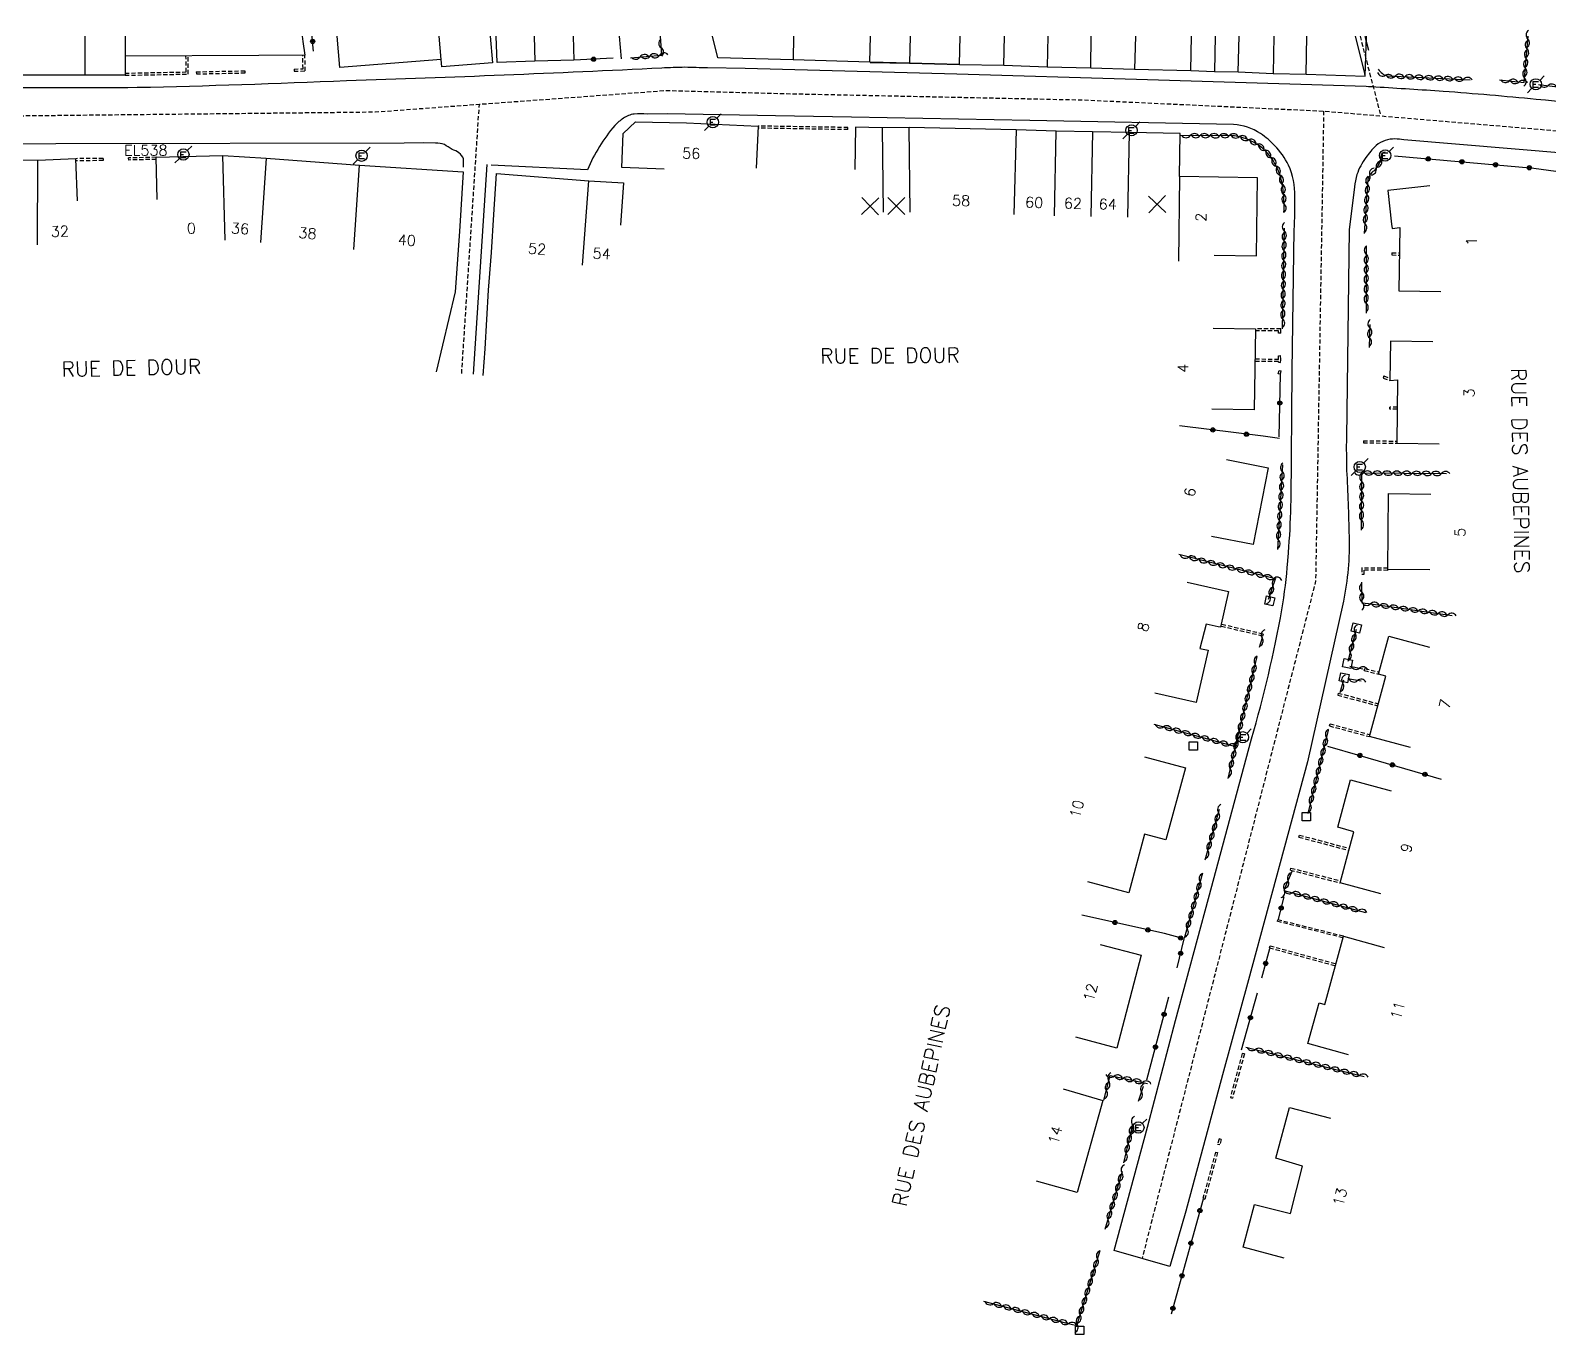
# Model space of a CAD drawing. Header units: millimetres. Extents: x 101000 to 102000, y 121000 to 122001.
# Drawn here: x 101639.7 to 101819.2, y 121846.5 to 122000.7 of the extents above; entities that cross this region are included whole.
import ezdxf
from ezdxf.enums import TextEntityAlignment as Align

# ---------------------------------------------------------------- set-up
doc = ezdxf.new("R2010")
doc.units = ezdxf.units.MM
doc.linetypes.add('DASHED', pattern=[0.75, 0.5, -0.25])
doc.layers.get('0').update_dxf_attribs({"linetype": 'CONTINUOUS'})
for name, color, linetype in [('W0001', 6, 'DASHED'), ('W0008', 7, 'CONTINUOUS'), ('W0100', 7, 'CONTINUOUS'), ('W0112', 1, 'DASHED'), ('W0310', 3, 'CONTINUOUS'), ('W0322', 7, 'CONTINUOUS'), ('W0471', 7, 'CONTINUOUS'), ('W0984', 7, 'CONTINUOUS'), ('W0989', 7, 'CONTINUOUS'), ('W0991', 7, 'CONTINUOUS'), ('W1102', 7, 'CONTINUOUS')]:
    doc.layers.add(name, color=color, linetype=linetype)
doc.styles.get("Standard").update_dxf_attribs({"font": 'romans.shx', "width": 0.85})

# ---------------------------------------------------------------- blocks, each defined once
blk = doc.blocks.new('t322o')
at = {"color": 0, "linetype": 'Continuous'}
for radius in [0.25, 0.15]:
    blk.add_circle((0, 0), radius, dxfattribs=at)
blk = doc.blocks.new('t310o')
at = {"color": 0, "linetype": 'Continuous'}
for centre, start, end in [((-0.5, 0.38), 216.8699, 323.1304), ((0.5, -0.37), 36.8699, 143.1303)]:
    blk.add_arc(centre, 0.625, start, end, dxfattribs=at)
blk = doc.blocks.new('t991o')
at = {"color": 0, "linetype": 'Continuous'}
for p, q in [((-1, 1), (1, -1)), ((-1, -1), (1, 1))]:
    blk.add_line(p, q, dxfattribs=at)
blk = doc.blocks.new('T471')
for p, q in [((-0.333334, 0.333334), (-0.333334, -0.333334)), ((-0.333334, 0.333334), (0.333334, 0.333334)), ((-0.333334, 0), (0, 0)), ((0.500001, 0.500001), (1.000002, 1.000002)), ((-0.500001, -0.500001), (-1.000002, -1.000002)), ((-0.333334, -0.333334), (0.333334, -0.333334))]:
    blk.add_line(p, q)
blk.add_ellipse((0, 0), major_axis=(0.471405, 0.471405), ratio=1, start_param=5.4977871438, end_param=11.780972451)
blk = doc.blocks.new('t112o')
at = {"color": 0, "linetype": 'Continuous'}
for p, q in [((-0.5, 0.5), (0.5, 0.5)), ((-0.5, -0.5), (-0.5, 0.5)), ((0.5, 0.5), (0.5, -0.5)), ((0.5, -0.5), (-0.5, -0.5))]:
    blk.add_line(p, q, dxfattribs=at)

msp = doc.modelspace()

# ---------------------------------------------------------------- linework, layer by layer
at = {"layer": 'W0001'}
msp.add_lwpolyline([(101796.9, 122000), (101799.35, 121990.57)], dxfattribs=at)
at = {"layer": 'W0001', "flags": 128}
for points in [[(101585.19, 121991.89), (101638.71, 121990.59), (101680.49, 121991.04), (101692.79, 121991.95), (101714.85, 121993.57), (101730.92, 121993.16), (101764.15, 121992.46), (101792.6, 121991.14), (101832.18, 121987.8), (101865.28, 121980.35), (101875.38, 121977.66), (101880.84, 121976.93), (101905.81, 121977.07), (101926.23, 121977.19), (101941.17, 121977.29), (101955.08, 121975.99), (101961.08, 121945.18), (101961.08, 121945.18)], [(101690.7, 121960.12), (101691.02, 121964.9), (101692.32, 121984.66), (101692.79, 121991.95), (101692.79, 121991.95)], [(101792.6, 121991.14), (101792.36, 121977.1), (101791.65, 121935.55), (101771.13, 121855.48), (101771.13, 121855.48)]]:
    msp.add_lwpolyline(points, dxfattribs=at)
at = {"layer": 'W0008'}
msp.add_line((101692.1, 121960.04), (101693.73, 121984.82), dxfattribs=at)
at = {"layer": 'W0008', "flags": 128}
for points in [[(101634.71, 121993.94, 0.0034), (101652.35, 121993.95, 0.0063), (101677.08, 121994.76, 0.0047), (101714.35, 121996.25, -0.0153), (101717.09, 121996.35, -0.0022), (101719.77, 121996.27), (101724.23, 121996.22), (101749.23, 121995.54), (101770.46, 121994.91), (101789.9, 121994.32), (101797.63, 121994.07, -0.008), (101798.77, 121994.01, -0.0018), (101806.74, 121993.5, -0.0064), (101817.73, 121992.55, -0.0179), (101835.11, 121990.4, -0.0179)], [(101821.34, 121986.11), (101802.08, 121987.74, 0.0148), (101801.03, 121987.84, 0.0872), (101799.88, 121987.67, 0.0913), (101798.82, 121987.07, 0.0705), (101797.6, 121985.63, 0.0722), (101796.52, 121983.62, 0.0461), (101796.24, 121982.18), (101795.6, 121977.1), (101795.29, 121952.56, 0.0108), (101795.32, 121948.66, -0.005), (101795.61, 121940.88, -0.0577), (101794.94, 121933.19), (101790.69, 121914.19), (101783.73, 121888.43), (101780.65, 121877.21), (101776.32, 121861.09), (101774.43, 121854.53), (101767.83, 121856.44), (101771.76, 121871.03), (101775.1, 121883.62), (101778.99, 121898.03), (101784.08, 121916.91, 0.0256), (101787.66, 121932.18, 0.0198), (101788.37, 121937.91, 0.0033), (101788.49, 121939.6, 0.0149), (101788.75, 121945.13), (101788.89, 121960.44), (101789.13, 121977.09, 0.0107), (101789.21, 121981.02, 0.104), (101788.45, 121984.75, 0.0781), (101786.82, 121987.03, 0.0585), (101785.14, 121988.47, 0.139), (101781.93, 121989.55), (101757.85, 121990.01), (101736.78, 121990.4), (101727.8, 121990.57), (101714.98, 121990.82), (101712.61, 121990.79, 0.0325), (101711.09, 121990.79, 0.1056), (101709.82, 121990.29, 0.0569), (101708.81, 121989.44, 0.0824), (101705.58, 121984.18), (101694.17, 121984.75), (101694.17, 121984.75)], [(101690.91, 121984.51), (101690.93, 121985.48, 0.2435), (101689.56, 121986.59, 0.0239), (101688.65, 121987.18, 0.0995), (101687.62, 121987.36), (101686.14, 121987.38), (101683.9, 121987.33), (101642.72, 121987.25), (101592.91, 121987.06, 0.0534), (101591.76, 121986.99, 0.0895), (101590.8, 121986.57, 0.0871), (101590.09, 121985.93, 0.0663), (101589.82, 121985.45, 0.1119), (101589.69, 121984.62), (101589.86, 121982.04), (101591.43, 121967.64), (101591.43, 121967.64)]]:
    msp.add_lwpolyline(points, format="xyb", dxfattribs=at)
at = {"layer": 'W0100', "flags": 128}
for points in [[(101671.84, 122000), (101671.93, 121999.38), (101672.17, 121997.76), (101666.72, 121997.72), (101650.91, 121997.62), (101650.91, 121995.37), (101646.19, 121995.38), (101633.05, 121995.38), (101633.05, 122000)], [(101703.88, 122000), (101703.97, 121997.16), (101699.36, 121997.03), (101694.88, 121996.87), (101694.78, 122000)], [(101749.55, 121996.65), (101743.64, 121996.81), (101738.95, 121996.9), (101729.88, 121997.21), (101720.98, 121997.42), (101720.35, 122000)], [(101739, 121996.89), (101743.66, 121996.8), (101749.57, 121996.63), (101754.81, 121996.55), (101759.92, 121996.36), (101765.07, 121996.23), (101770.24, 121996.1), (101776.88, 121995.93), (101779.69, 121995.83), (101782.49, 121995.76), (101786.62, 121995.56), (101790.53, 121995.49), (101797.49, 121995.26), (101797.65, 122000)], [(101797.49, 121995.26), (101797.47, 121995.61), (101796.35, 122000)], [(101714.63, 121984.25), (101709.63, 121984.46), (101709.8, 121988.48), (101711.23, 121989.85), (101717.29, 121989.76), (101725.76, 121989.37), (101725.53, 121984.37), (101725.53, 121984.37)], [(101779.66, 121974.1), (101784.66, 121974.04), (101784.78, 121983.23), (101775.57, 121983.39), (101775.63, 121988.48), (101769.66, 121988.59), (101765.26, 121988.69), (101760.99, 121988.76), (101756.27, 121988.9), (101743.6, 121989.2), (101740.42, 121989.17), (101737.27, 121989.22), (101737.19, 121984.22), (101737.19, 121984.22)], [(101654.7, 121980.67), (101654.57, 121985.67), (101662.47, 121985.88), (101667.58, 121985.57), (101678.64, 121984.75), (101690.88, 121983.97), (101690.43, 121976.9), (101689.94, 121969.76), (101687.68, 121960.3), (101687.68, 121960.3)], [(101693.26, 121959.86), (101693.47, 121963.04), (101693.89, 121969.96), (101694.22, 121974.42), (101694.51, 121978.92), (101694.83, 121983.75), (101705.73, 121982.89), (101709.84, 121982.64), (101709.47, 121977.65), (101709.47, 121977.65)], [(101805.14, 121982.31), (101800.17, 121981.73), (101800.63, 121977.76), (101800.69, 121977.27), (101801.6, 121977.37), (101801.47, 121969.88), (101806.47, 121969.79), (101806.47, 121969.79)], [(101779.53, 121965.47), (101784.53, 121965.4), (101784.4, 121955.83), (101779.4, 121955.89), (101779.4, 121955.89)], [(101805.49, 121963.85), (101800.49, 121963.92), (101800.44, 121959.3), (101801.34, 121959.35), (101801.24, 121951.87), (101801.24, 121951.87), (101806.24, 121951.8)], [(101781.13, 121949.94), (101786.03, 121948.98), (101784.25, 121939.88), (101779.34, 121940.84), (101779.34, 121940.84)], [(101805.17, 121936.89), (101800.17, 121936.96), (101800.28, 121945.92), (101805.28, 121945.86), (101805.28, 121945.86)], [(101776.48, 121935.45), (101781.36, 121934.33), (101780.39, 121930.13), (101780.13, 121930.18), (101778.72, 121930.49), (101777.98, 121927.62), (101778.96, 121927.4), (101777.53, 121921.22), (101772.66, 121922.34), (101772.66, 121922.34)], [(101802.87, 121915.88), (101798.04, 121917.18), (101799.96, 121924.33), (101799.09, 121924.57), (101800.3, 121929.07), (101805.13, 121927.77), (101805.13, 121927.77)], [(101771.44, 121914.79), (101776.27, 121913.48), (101773.95, 121904.98), (101771.42, 121905.67), (101769.57, 121898.71), (101764.74, 121900.02), (101764.74, 121900.02)], [(101799.37, 121898.59), (101794.54, 121899.89), (101796.16, 121905.93), (101794.26, 121906.48), (101795.77, 121912.08), (101800.6, 121910.79), (101800.6, 121910.79)], [(101795.54, 121879.55), (101790.73, 121880.89), (101792.07, 121885.7), (101792.74, 121885.52), (101794.93, 121893.58), (101799.74, 121892.24), (101799.74, 121892.24)], [(101766.2, 121892.6), (101771.04, 121891.34), (101768.16, 121880.37), (101763.32, 121881.64), (101763.32, 121881.64)], [(101761.81, 121875.55), (101766.49, 121874.17), (101763.48, 121863.29), (101758.66, 121864.62), (101758.66, 121864.62)], [(101787.92, 121855.54), (101783.09, 121856.81), (101784.42, 121861.87), (101788.68, 121860.82), (101790.1, 121866.4), (101786.95, 121867.33), (101788.56, 121873.35), (101793.4, 121872.08), (101793.4, 121872.08)]]:
    msp.add_lwpolyline(points, dxfattribs=at)
at = {"layer": 'W0100'}
msp.add_lwpolyline([(101694.08, 122000), (101694.33, 121996.85), (101688.34, 121996.38), (101688.27, 121997.22), (101676.3, 121996.27), (101676, 122000)], dxfattribs=at)
at = {"layer": 'W0100', "flags": 128}
msp.add_lwpolyline([(101645.3, 121980.51), (101645.09, 121985.51), (101640.58, 121985.31), (101630.22, 121985.32), (101624.94, 121985.36), (101620.89, 121985.35), (101611.18, 121985.42), (101606.02, 121985.56), (101600.65, 121985.61), (101597.34, 121985.61), (101592.62, 121985.7, 0.0604), (101592.25, 121985.67, 0.1071), (101591.66, 121985.37, 0.1317), (101591.25, 121984.9, 0.1177), (101591.2, 121984.22), (101592.05, 121975.05), (101597.03, 121975.51), (101597.03, 121975.51)], format="xyb", dxfattribs=at)
at = {"layer": 'W0112'}
for p, q in [((101658.12, 121995.76), (101658.11, 121997.67)), ((101658.37, 121995.51), (101658.36, 121997.67)), ((101671.95, 121996.13), (101671.92, 121997.76)), ((101672.2, 121995.88), (101672.17, 121997.76)), ((101650.91, 121995.62), (101658.12, 121995.76)), ((101650.91, 121995.37), (101658.37, 121995.51)), ((101659.33, 121995.78), (101665.12, 121995.9)), ((101659.33, 121995.78), (101659.34, 121995.53)), ((101659.34, 121995.53), (101665.12, 121995.65)), ((101665.12, 121995.65), (101665.12, 121995.9)), ((101670.89, 121996.1), (101671.95, 121996.13)), ((101670.89, 121996.1), (101670.89, 121995.85)), ((101670.89, 121995.85), (101672.2, 121995.88)), ((101736.36, 121988.94), (101725.75, 121989.12)), ((101736.36, 121989.19), (101725.76, 121989.37)), ((101736.36, 121988.94), (101736.36, 121989.19)), ((101648.3, 121985.53), (101645.09, 121985.51)), ((101648.3, 121985.28), (101645.1, 121985.26)), ((101648.3, 121985.53), (101648.3, 121985.28)), ((101654.57, 121985.67), (101651.33, 121985.6)), ((101651.34, 121985.35), (101651.33, 121985.6)), ((101654.58, 121985.42), (101651.34, 121985.35)), ((101800.68, 121974.38), (101800.67, 121974.13)), ((101800.67, 121974.13), (101801.54, 121974.11)), ((101800.68, 121974.38), (101801.55, 121974.36)), ((101787.53, 121965.41), (101784.53, 121965.4)), ((101787.27, 121965.16), (101784.53, 121965.15)), ((101787.27, 121964.88), (101787.27, 121965.16)), ((101787.52, 121964.88), (101787.27, 121964.88)), ((101787.52, 121964.88), (101787.53, 121965.41)), ((101787.28, 121961.77), (101784.48, 121961.8)), ((101787.26, 121961.52), (101784.48, 121961.55)), ((101787.25, 121961.46), (101787.26, 121961.52)), ((101787.25, 121961.46), (101787.5, 121961.43)), ((101787.26, 121962.22), (101787.51, 121962.23)), ((101787.28, 121961.77), (101787.26, 121962.22)), ((101787.5, 121961.43), (101787.53, 121961.76)), ((101787.53, 121961.76), (101787.51, 121962.23)), ((101787.24, 121960.09), (101787.35, 121960.48)), ((101787.49, 121960.03), (101787.24, 121960.09)), ((101787.35, 121960.48), (101787.59, 121960.41)), ((101787.48, 121960.02), (101787.59, 121960.41)), ((101799.73, 121959.82), (101799.64, 121959.58)), ((101799.64, 121959.58), (101800.44, 121959.3)), ((101799.73, 121959.82), (101800.44, 121959.56)), ((101800.43, 121955.89), (101800.44, 121956.14)), ((101801.29, 121955.88), (101800.43, 121955.89)), ((101801.3, 121956.13), (101800.44, 121956.14)), ((101797.3, 121952.17), (101801.25, 121952.12)), ((101797.3, 121952.17), (101797.3, 121951.92)), ((101797.3, 121951.92), (101801.24, 121951.87)), ((101800.17, 121937.09), (101797.11, 121937.12)), ((101797.11, 121937.12), (101797.12, 121936.36)), ((101797.37, 121936.36), (101797.12, 121936.36)), ((101800.17, 121936.84), (101797.37, 121936.87)), ((101797.37, 121936.87), (101797.37, 121936.36)), ((101800.17, 121936.84), (101800.17, 121936.96)), ((101785.38, 121929.07), (101780.41, 121930.22)), ((101785.44, 121929.31), (101780.46, 121930.46)), ((101785.44, 121929.31), (101785.38, 121929.07)), ((101797.41, 121925), (101797.48, 121925.24)), ((101797.48, 121925.24), (101799.16, 121924.81)), ((101797.41, 121925), (101799.09, 121924.57)), ((101794.32, 121922.34), (101794.26, 121922.1)), ((101794.26, 121922.1), (101799.02, 121920.82)), ((101794.32, 121922.34), (101799.08, 121921.06)), ((101793.29, 121918.45), (101793.36, 121918.69)), ((101793.29, 121918.45), (101798.04, 121917.18)), ((101793.36, 121918.69), (101798.1, 121917.41)), ((101789.68, 121905.31), (101789.75, 121905.55)), ((101789.75, 121905.55), (101795.63, 121903.97)), ((101789.68, 121905.31), (101795.57, 121903.73)), ((101788.68, 121901.41), (101788.74, 121901.65)), ((101788.68, 121901.41), (101794.54, 121899.89)), ((101788.74, 121901.65), (101794.6, 121900.13)), ((101787.16, 121895.53), (101787.12, 121895.35)), ((101794.88, 121893.4), (101787.12, 121895.35)), ((101794.93, 121893.58), (101787.16, 121895.53)), ((101786.2, 121892.22), (101786.26, 121892.46)), ((101786.2, 121892.22), (101793.98, 121890.1)), ((101786.26, 121892.46), (101794.05, 121890.34)), ((101782.98, 121879.74), (101781.57, 121874.53)), ((101783.23, 121879.67), (101781.81, 121874.46)), ((101783.23, 121879.67), (101782.98, 121879.74)), ((101781.57, 121874.53), (101781.81, 121874.46)), ((101780.25, 121869.62), (101780.07, 121869.02)), ((101780.49, 121869.56), (101780.25, 121869.62)), ((101780.49, 121869.56), (101780.31, 121868.95)), ((101779.81, 121868.07), (101778.32, 121862.59)), ((101780.05, 121868.01), (101778.56, 121862.52)), ((101779.81, 121868.07), (101780.05, 121868.01)), ((101780.07, 121869.02), (101780.31, 121868.95)), ((101778.32, 121862.59), (101778.56, 121862.52))]:
    msp.add_line(p, q, dxfattribs=at)
at = {"layer": 'W0310'}
for p, q in [((101818, 121994.29), (101824.69, 121993.43)), ((101787.75, 121965.4), (101787.96, 121977.31)), ((101797.64, 121975.22), (101797.61, 121967.26)), ((101798.07, 121965.89), (101797.99, 121963.17)), ((101787.17, 121939.29), (101787.78, 121949.31)), ((101785, 121927.75), (101785.36, 121928.9)), ((101796.43, 121929.83), (101795.45, 121926.05)), ((101795.71, 121925.53), (101797.23, 121925.2)), ((101794.96, 121923.87), (101794.53, 121922.36)), ((101797.02, 121923.73), (101795.46, 121924.01)), ((101772.54, 121918.65), (101782.19, 121916.01)), ((101793.15, 121917.93), (101790.74, 121908.1)), ((101778.6, 121902.63), (101780.3, 121908.6)), ((101776.17, 121893.35), (101778.31, 121901.1)), ((101770.73, 121874.09), (101771.29, 121875.87)), ((101768.99, 121866.79), (101770.03, 121871.34)), ((101766.78, 121858.96), (101768.84, 121865.83))]:
    msp.add_line(p, q, dxfattribs=at)
at = {"layer": 'W0310', "flags": 128}
for points in [[(101710.64, 121997.45), (101714.36, 121997.74), (101714.19, 122000)], [(101813.4, 121994.83), (101816.29, 121994.5), (101816.77, 122000)], [(101797.07, 121941.58), (101797.12, 121948.35), (101807.12, 121948.28), (101807.12, 121948.28)], [(101786.07, 121933.43), (101786.92, 121935.84), (101785.19, 121936.27), (101775.49, 121938.7), (101775.49, 121938.7)], [(101797.08, 121935.45), (101797.1, 121933.02), (101797.91, 121932.91), (101807.81, 121931.51), (101807.81, 121931.51)], [(101781.3, 121912.25), (101782.19, 121916.01), (101784.74, 121926.64), (101784.74, 121926.64)], [(101788.83, 121901.23), (101787.9, 121899), (101797.56, 121896.41), (101797.56, 121896.41)], [(101783.42, 121880.48), (101787.69, 121879.42), (101797.4, 121877.02), (101797.4, 121877.02)], [(101766.63, 121874.21), (101767.38, 121877.14), (101771.79, 121876.19), (101771.79, 121876.19)], [(101752.4, 121850.43), (101762.08, 121847.9), (101763.42, 121847.55), (101766.17, 121856.43), (101766.17, 121856.43)]]:
    msp.add_lwpolyline(points, dxfattribs=at)
for points in [[(101799.03, 121996.09, 0.0399), (101799.56, 121995.57, 0.1562), (101800.13, 121995.31), (101809.91, 121994.85), (101809.91, 121994.85)], [(101787.9, 121979.14, 0.0472), (101787.78, 121982.16, 0.0871), (101786.81, 121984.96, 0.1165), (101784.88, 121987.11, 0.0537), (101783.51, 121987.81, 0.0647), (101782.06, 121988.2, 0.0273), (101780.52, 121988.22), (101775.68, 121988.25), (101775.68, 121988.25)], [(101799.45, 121985.46, -0.0642), (101798.56, 121984.09, 0.165), (101797.83, 121983.03), (101797.41, 121976.67), (101797.41, 121976.67)]]:
    msp.add_lwpolyline(points, format="xyb", dxfattribs=at)
at = {"layer": 'W0322'}
for p, q in [((101709.33, 122000), (101709.54, 121997.33)), ((101708.62, 121997.38), (101703.97, 121997.16)), ((101787.33, 121952.62), (101787.49, 121960.03)), ((101787.91, 121898.23), (101787.24, 121895.61)), ((101775.28, 121889.86), (101776.13, 121893.28)), ((101786.21, 121892.11), (101785.26, 121888.63)), ((101771.69, 121876.62), (101774.29, 121886.41)), ((101784.76, 121886.86), (101782.86, 121880.11))]:
    msp.add_line(p, q, dxfattribs=at)
at = {"layer": 'W0322', "flags": 128}
for points in [[(101673.19, 121998.2), (101673.08, 121999.37), (101673.01, 122000)], [(101797.47, 122000), (101797.9, 121998.35)], [(101800.98, 121985.84), (101817.44, 121984.39), (101828.99, 121982.82), (101831.42, 121982.61), (101831.42, 121982.61)], [(101787.38, 121952.44), (101785.46, 121952.69), (101775.54, 121953.94), (101775.54, 121953.94)], [(101793.04, 121916.07), (101796.88, 121914.96), (101806.49, 121912.17), (101806.49, 121912.17)], [(101775.94, 121893.31), (101773.77, 121893.89), (101764.02, 121896.09), (101764.02, 121896.09)], [(101778.34, 121862.51), (101774.59, 121848.89)]]:
    msp.add_lwpolyline(points, dxfattribs=at)
at = {"layer": 'W1102'}
for p, q in [((101646.19, 121995.38), (101646.19, 122000)), ((101650.91, 122000), (101650.91, 121997.62)), ((101688.27, 121997.22), (101688.05, 122000)), ((101699.27, 122000), (101699.36, 121997.03)), ((101729.94, 122000), (101729.88, 121997.21)), ((101738.95, 121996.9), (101739.03, 122000)), ((101743.72, 122000), (101743.64, 121996.81)), ((101749.55, 121996.65), (101749.63, 122000)), ((101754.81, 121996.55), (101754.86, 122000)), ((101759.98, 122000), (101759.92, 121996.36)), ((101765.07, 121996.23), (101765.13, 122000)), ((101770.34, 122000), (101770.24, 121996.1)), ((101776.88, 121995.93), (101776.98, 122000)), ((101779.79, 122000), (101779.69, 121995.83)), ((101782.49, 121995.76), (101782.6, 122000)), ((101786.73, 122000), (101786.62, 121995.56)), ((101790.53, 121995.49), (101790.62, 122000)), ((101740.42, 121989.17), (101740.53, 121979.17)), ((101743.72, 121979.2), (101743.6, 121989.2)), ((101756.27, 121988.9), (101755.98, 121978.91)), ((101760.8, 121978.77), (101760.99, 121988.76)), ((101765.26, 121988.69), (101765.07, 121978.69)), ((101769.47, 121978.6), (101769.66, 121988.59)), ((101640.56, 121975.31), (101640.58, 121985.31)), ((101662.73, 121975.88), (101662.47, 121985.88)), ((101667.58, 121985.57), (101666.9, 121975.59)), ((101677.96, 121974.77), (101678.64, 121984.75)), ((101705, 121972.92), (101705.73, 121982.89)), ((101775.57, 121983.39), (101775.46, 121973.39))]:
    msp.add_line(p, q, dxfattribs=at)

# ---------------------------------------------------------------- block references
at = {"layer": 'W0112', "rotation": 257.3764}
for p in [(101786.23, 121933.23), (101796.46, 121930.02), (101795.42, 121925.83), (101795.03, 121924.14)]:
    msp.add_blockref('t112o', p, dxfattribs=at)
at = {"layer": 'W0112'}
for p in [(101777.19, 121916.07), (101790.55, 121907.72), (101763.76, 121846.99)]:
    msp.add_blockref('t112o', p, dxfattribs=at)
at = {"layer": 'W0310'}
for p, rotation in [((101816.74, 121999.66), 85.02618917444231), ((101714.29, 121998.62), 94.41668153025262), ((101816.64, 121998.51), 85.02618917444231), ((101711.79, 121997.54), 4.416596528825152), ((101712.94, 121997.63), 4.416596528825152), ((101714.09, 121997.72), 4.416596528825152), ((101816.44, 121996.21), 85.02618917444231), ((101816.54, 121997.36), 85.02618917444231), ((101799.91, 121995.36), 340.5609725523626), ((101801.06, 121995.26), 357.3324327102044), ((101802.22, 121995.21), 357.3324327102044), ((101803.37, 121995.16), 357.3324327102044), ((101804.52, 121995.1), 357.3324327102044), ((101805.68, 121995.05), 357.3324327102044), ((101806.83, 121994.99), 357.3324327102044), ((101807.98, 121994.94), 357.3324327102044), ((101809.14, 121994.89), 357.3324327102044), ((101816.34, 121995.06), 85.02618917444231), ((101814.55, 121994.7), 353.6182591574635), ((101815.7, 121994.57), 353.6182591574635), ((101819.14, 121994.14), 352.7152413850647), ((101776.83, 121988.24), 179.6542425748034), ((101777.99, 121988.24), 179.6542425748034), ((101779.14, 121988.23), 179.6542425748034), ((101780.3, 121988.22), 179.6542425748034), ((101781.45, 121988.23), 178.6812600551696), ((101782.6, 121988.1), 166.6494413104914), ((101783.69, 121987.74), 157.7552157870933), ((101784.72, 121987.21), 148.5008746232829), ((101785.63, 121986.5), 136.3265682637939), ((101786.38, 121985.63), 125.7960284888452), ((101799.41, 121985.39), 243.4543715021958), ((101786.98, 121984.64), 116.7633092512305), ((101787.42, 121983.58), 109.0433189885877), ((101798.05, 121983.54), 238.6132807982746), ((101798.81, 121984.4), 233.0869763330021), ((101787.73, 121982.46), 101.3233287259452), ((101797.79, 121982.43), 266.2058951427058), ((101787.87, 121981.32), 94.62008404439143), ((101787.92, 121980.17), 90.50538141930967), ((101797.64, 121980.12), 266.2058951427058), ((101797.72, 121981.28), 266.2058951427058), ((101797.56, 121978.97), 266.2058951427058), ((101787.96, 121976.95), 88.97910953446954), ((101797.49, 121977.82), 266.2058951427058), ((101787.91, 121974.64), 88.97910953446954), ((101787.94, 121975.8), 88.97910953446954), ((101787.89, 121973.49), 88.97910953446954), ((101797.64, 121974.19), 269.7854720814609), ((101797.63, 121973.03), 269.7854720814609), ((101787.85, 121971.18), 88.97910953446954), ((101787.87, 121972.33), 88.97910953446954), ((101797.63, 121971.88), 269.7854720814609), ((101787.83, 121970.02), 88.97910953446954), ((101797.62, 121970.72), 269.7854720814609), ((101797.62, 121969.57), 269.7854720814609), ((101787.79, 121967.71), 88.97910953446954), ((101787.81, 121968.87), 88.97910953446954), ((101797.62, 121968.41), 269.7854720814609), ((101787.77, 121966.56), 88.97910953446954), ((101798.06, 121965.48), 268.3681069987268), ((101798.02, 121964.32), 268.3681069987268), ((101787.73, 121948.51), 86.53667069470346), ((101797.28, 121948.35), 359.586896326011), ((101798.44, 121948.34), 359.586896326011), ((101799.59, 121948.33), 359.586896326011), ((101800.75, 121948.32), 359.586896326011), ((101801.9, 121948.32), 359.586896326011), ((101803.06, 121948.31), 359.586896326011), ((101804.21, 121948.3), 359.586896326011), ((101805.37, 121948.29), 359.586896326011), ((101806.52, 121948.28), 359.586896326011), ((101787.59, 121946.2), 86.53667069470346), ((101787.66, 121947.36), 86.53667069470346), ((101797.11, 121947.36), 89.58686325019055), ((101797.1, 121946.2), 89.58686325019055), ((101787.45, 121943.9), 86.53667069470346), ((101787.52, 121945.05), 86.53667069470346), ((101797.09, 121943.89), 89.58686325019055), ((101797.1, 121945.05), 89.58686325019055), ((101787.38, 121942.74), 86.53667069470346), ((101797.08, 121942.74), 89.58686325019055), ((101787.24, 121940.44), 86.53667069470346), ((101787.31, 121941.59), 86.53667069470346), ((101776.61, 121938.42), 165.9456912724412), ((101777.73, 121938.14), 165.9456912724412), ((101778.85, 121937.86), 165.9456912724412), ((101779.97, 121937.58), 165.9456912724412), ((101781.09, 121937.3), 165.9456912724412), ((101782.21, 121937.02), 165.9456912724412), ((101783.33, 121936.74), 165.9456912724412), ((101784.45, 121936.46), 165.9456912724412), ((101785.57, 121936.18), 165.9457859206474), ((101786.69, 121935.9), 165.9457859206474), ((101786.61, 121934.97), 70.60789770272766), ((101786.23, 121933.88), 70.60789770272766), ((101797.09, 121934.29), 270.6090796604811), ((101797.1, 121933.14), 270.6090796604811), ((101798.13, 121932.88), 351.9510070635538), ((101799.27, 121932.71), 351.9510070635538), ((101800.42, 121932.55), 351.9510070635538), ((101801.56, 121932.39), 351.9510070635538), ((101802.71, 121932.23), 351.9510070635538), ((101803.85, 121932.07), 351.9510070635538), ((101804.99, 121931.91), 351.9510070635538), ((101806.14, 121931.74), 351.9510070635538), ((101807.28, 121931.58), 351.9510070635538), ((101785.34, 121928.85), 72.6105553041194), ((101796.03, 121928.29), 255.4331496358504), ((101796.32, 121929.41), 255.4331496358504), ((101795.74, 121927.17), 255.4331496358504), ((101784.25, 121924.61), 76.50359403375607), ((101784.52, 121925.73), 76.50359403375607), ((101796.84, 121925.28), 347.64765350358), ((101783.71, 121922.36), 76.50359403375607), ((101783.98, 121923.49), 76.50359403375607), ((101794.85, 121923.48), 254.3134907661918), ((101796.6, 121923.81), 170.0054456843279), ((101783.44, 121921.24), 76.50359403375607), ((101782.9, 121918.99), 76.50359403375607), ((101783.17, 121920.12), 76.50359403375607), ((101773.66, 121918.34), 344.7310620681979), ((101774.77, 121918.04), 344.7310620681979), ((101775.88, 121917.73), 344.7310620681979), ((101777, 121917.43), 344.7310620681979), ((101782.63, 121917.87), 76.50359403375607), ((101792.94, 121917.07), 256.2237728570878), ((101778.11, 121917.13), 344.7310620681979), ((101779.23, 121916.82), 344.7310620681979), ((101780.34, 121916.52), 344.7310620681979), ((101781.46, 121916.21), 344.7310620681979), ((101782.1, 121915.62), 76.7133902570639), ((101782.36, 121916.75), 76.50359403375607), ((101792.66, 121915.95), 256.2237728570878), ((101781.57, 121913.38), 76.7133902570639), ((101781.83, 121914.5), 76.7133902570639), ((101792.11, 121913.71), 256.2237728570878), ((101792.39, 121914.83), 256.2237728570878), ((101791.84, 121912.58), 256.2237728570878), ((101791.29, 121910.34), 256.2237728570878), ((101791.56, 121911.46), 256.2237728570878), ((101780.19, 121908.18), 74.03595168418813), ((101791.01, 121909.22), 256.2237728570878), ((101779.87, 121907.07), 74.03595168418813), ((101779.23, 121904.85), 74.03595168418813), ((101779.55, 121905.96), 74.03595168418813), ((101778.91, 121903.74), 74.03595168418813), ((101778.01, 121900.03), 74.55990968899938), ((101787.94, 121899.09), 247.3989632254715), ((101788.39, 121900.16), 247.3989632254715), ((101777.4, 121897.8), 74.55990968899938), ((101777.71, 121898.92), 74.55990968899938), ((101788.92, 121898.73), 345.0094571565958), ((101790.04, 121898.43), 345.0094571565958), ((101791.15, 121898.13), 345.0094571565958), ((101792.27, 121897.83), 345.0094571565958), ((101776.78, 121895.58), 74.55990968899938), ((101777.09, 121896.69), 74.55990968899938), ((101793.38, 121897.53), 345.0094571565958), ((101794.5, 121897.23), 345.0094571565958), ((101795.62, 121896.94), 345.0094571565958), ((101796.73, 121896.64), 345.0094571565958), ((101776.48, 121894.46), 74.55990968899938), ((101784.54, 121880.2), 346.1115266486659), ((101785.66, 121879.92), 346.1115266486659), ((101786.79, 121879.64), 346.1115266486659), ((101787.91, 121879.37), 346.1123075036301), ((101789.03, 121879.09), 346.1123075036301), ((101790.15, 121878.81), 346.1123075036301), ((101791.27, 121878.54), 346.1123075036301), ((101792.39, 121878.26), 346.1123075036301), ((101793.51, 121877.98), 346.1123075036301), ((101767.21, 121876.45), 75.61921861879786), ((101767.82, 121877.04), 347.8862479744511), ((101768.95, 121876.8), 347.8862479744511), ((101770.08, 121876.56), 347.8862479744511), ((101771.21, 121876.32), 347.8862479744511), ((101794.63, 121877.7), 346.1123075036301), ((101795.76, 121877.43), 346.1123075036301), ((101796.88, 121877.15), 346.1123075036301), ((101766.92, 121875.33), 75.61921861879786), ((101771.08, 121875.19), 72.70965032626829), ((101770.02, 121871.3), 77.14064620464922), ((101769.51, 121869.04), 77.14064620464922), ((101769.76, 121870.17), 77.14064620464922), ((101769.25, 121867.92), 77.14064620464922), ((101768.77, 121865.6), 73.33075211133345), ((101768.11, 121863.39), 73.33075211133345), ((101768.44, 121864.5), 73.33075211133345), ((101767.78, 121862.28), 73.33075211133345), ((101767.11, 121860.07), 73.33075211133345), ((101767.44, 121861.18), 73.33075211133345), ((101765.52, 121854.33), 72.74740264451894), ((101765.86, 121855.43), 72.74740264451894), ((101765.18, 121853.23), 72.74740264451894), ((101764.49, 121851.02), 72.74740264451894), ((101764.84, 121852.12), 72.74740264451894), ((101753.52, 121850.14), 345.3306275566185), ((101754.64, 121849.85), 345.3306275566185), ((101755.76, 121849.55), 345.3306275566185), ((101756.87, 121849.26), 345.3306275566185), ((101763.81, 121848.81), 72.74740264451894), ((101764.15, 121849.92), 72.74740264451894), ((101757.99, 121848.97), 345.3306275566185), ((101759.11, 121848.68), 345.3306275566185), ((101760.23, 121848.38), 345.3306275566185), ((101761.34, 121848.09), 345.3306275566185), ((101762.46, 121847.8), 345.3332518608875), ((101763.47, 121847.71), 72.74740264451894)]:
    msp.add_blockref('t310o', p, dxfattribs=dict(at, rotation=rotation))
at = {"layer": 'W0322'}
for p, rotation in [((101673.08, 121999.37), 95.73474674345579), ((101706.29, 121997.27), 182.7120805573002), ((101804.96, 121985.49), 354.9878134555742), ((101808.95, 121985.14), 354.9878134555742), ((101812.93, 121984.79), 354.9878134555742), ((101816.92, 121984.44), 354.9878134555742), ((101787.42, 121956.62), 88.78035258041338), ((101779.5, 121953.44), 172.7868604209661), ((101783.47, 121952.94), 172.7868604209661), ((101796.88, 121914.96), 343.8286499063306), ((101800.73, 121913.84), 343.8286499063306), ((101804.57, 121912.73), 343.8286499063306), ((101787.58, 121896.92), 165.0503142688917), ((101767.92, 121895.21), 167.2991716680171), ((101771.82, 121894.33), 167.2991716680171), ((101775.7, 121893.38), 165.0503142688917), ((101775.7, 121891.57), 165.0503142688917), ((101785.74, 121890.37), 165.0503142688917), ((101773.74, 121884.35), 75.10587603096187), ((101783.94, 121883.96), 254.2494312196313), ((101772.72, 121880.48), 75.10587603096187), ((101777.97, 121861.16), 254.6211140800575), ((101776.91, 121857.3), 254.6211140800575), ((101775.85, 121853.45), 254.6211140800575), ((101774.78, 121849.59), 254.6211140800575)]:
    msp.add_blockref('t322o', p, dxfattribs=dict(at, rotation=rotation))
at = {"layer": 'W0471'}
for p in [(101817.68, 121994.3), (101720.39, 121989.83), (101769.88, 121988.86), (101657.8, 121986), (101678.87, 121985.86), (101799.87, 121985.88), (101796.87, 121949.06), (101783.05, 121917.11), (101770.7, 121870.97)]:
    msp.add_blockref('T471', p, dxfattribs=at)
at = {"layer": 'W0991'}
for p, rotation in [((101738.99, 121979.9), 89.31743006456091), ((101742.07, 121979.9), 90), ((101772.92, 121980.12), 271.4605391696174)]:
    msp.add_blockref('t991o', p, dxfattribs=dict(at, rotation=rotation))

# ---------------------------------------------------------------- texts
at = {"layer": 'W0984'}
msp.add_text('EL538', height=1.25, rotation=0.0397, dxfattribs=at).set_placement((101653.36, 121986.5), align=Align.MIDDLE)
at = {"layer": 'W0989'}
for s, rotation, p in [('RUE DE DOUR', 0.4156, (101741.33, 121962.24)), ('RUE DE DOUR', 1.2029, (101651.65, 121960.79)), ('RUE DES AUBEPINES', 271.0396, (101815.85, 121948.61)), ('RUE DES AUBEPINES', 77.626, (101745.02, 121873.58))]:
    msp.add_text(s, height=1.75, rotation=rotation, dxfattribs=at).set_placement(p, align=Align.MIDDLE)
at = {"layer": 'W0991'}
for s, rotation, p in [('56', 358.201, (101717.84, 121986.14)), ('58', 358.6402, (101749.74, 121980.55)), ('60', 358.3219, (101758.38, 121980.34)), ('62', 358.9492, (101762.97, 121980.23)), ('64', 358.3737, (101767.08, 121980.13)), ('2', 89.2331, (101778.1, 121978.58)), ('32', 2.4184, (101643.2, 121976.92)), ('0', 1.5112, (101658.74, 121977.28)), ('36', 356.4743, (101664.5, 121977.24)), ('38', 355.7593, (101672.48, 121976.68)), ('40', 356.3525, (101684.22, 121975.87)), ('52', 355.5086, (101699.62, 121974.85)), ('1', 88.9552, (101810.07, 121975.74)), ('54', 356.4889, (101707.26, 121974.28)), ('4', 89.236, (101775.97, 121960.73)), ('3', 89.459, (101809.8, 121957.81)), ('6', 78.8922, (101776.8, 121946.07)), ('5', 89.2966, (101808.72, 121941.33)), ('8', 73.7444, (101771.29, 121930.15)), ('7', 74.9745, (101806.94, 121921.03)), ('10', 75.0679, (101763.42, 121908.63)), ('9', 74.9021, (101802.4, 121904.03)), ('12', 75.2977, (101765.03, 121886.95)), ('11', 74.7926, (101801.35, 121884.82)), ('14', 74.5468, (101760.87, 121870.08)), ('13', 75.0586, (101794.53, 121862.76))]:
    msp.add_text(s, height=1.25, rotation=rotation, dxfattribs=at).set_placement(p, align=Align.MIDDLE)

doc.saveas('drawing.dxf')
